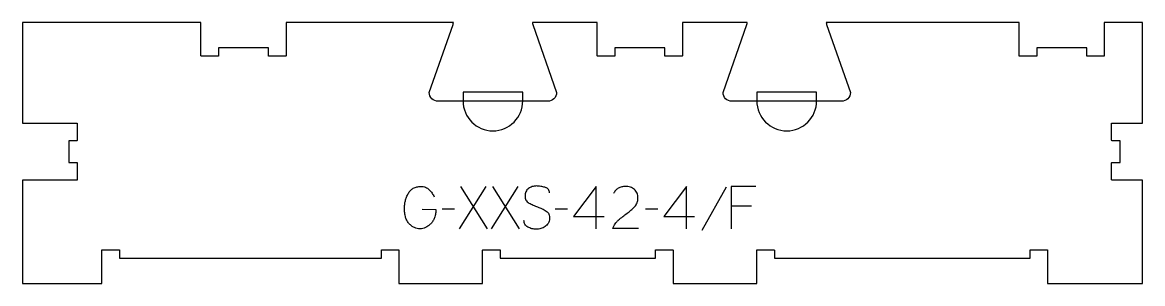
# Model space of a CAD drawing. Extents: x 0 to 796, y 0 to 186.
import ezdxf

# ---------------------------------------------------------------- set-up
doc = ezdxf.new("R2010")
doc.units = 0
for name, color, linetype in [('1_ANYTOOL_1MMDEEP_LABELS_S', 2, 'CONTINUOUS'), ('4_ANYTOOL_CUTTHROUGH_OUTSI', 5, 'CONTINUOUS'), ('5_ANYTOOL_HALF_MILL_9MM_IN', 3, 'CONTINUOUS')]:
    doc.layers.add(name, color=color, linetype=linetype)

msp = doc.modelspace()

# ---------------------------------------------------------------- linework, layer by layer
at = {"layer": '1_ANYTOOL_1MMDEEP_LABELS_S'}
for p, q in [((329.497119, 68.970751), (310.597119, 38.970751)), ((330.739976, 38.970751), (311.797119, 68.970751)), ((352.211404, 68.970751), (333.311404, 38.970751)), ((353.454261, 38.970751), (334.511404, 68.970751)), ((500.32569, 68.499323), (483.139976, 37.727894)), ((307.168547, 52.856466), (298.382833, 52.770751)), ((387.654261, 52.856466), (378.868547, 52.770751)), ((451.854261, 52.856466), (443.068547, 52.770751)), ((518.411404, 54.999323), (503.92569, 54.999323)), ((391.939976, 47.627894), (413.711404, 47.627894)), ((456.139976, 47.627894), (477.911404, 47.627894))]:
    msp.add_line(p, q, dxfattribs=at)
for points in [[(284.282833, 52.770751), (294.054261, 52.727894, -0.031732), (293.786151, 49.720492, -0.048764), (293.041761, 46.802894, -0.050291), (291.932049, 44.492386, -0.060119), (290.347119, 42.485037, -0.036578), (288.615099, 40.998621, -0.050793), (286.656047, 39.838609, -0.051881), (284.70303, 39.170864, -0.053919), (282.654261, 38.927894, -0.055881), (280.619114, 39.134838, -0.055271), (278.679261, 39.785037, -0.05403), (276.753285, 40.944231, -0.038531), (275.068547, 42.44218, -0.067281), (273.520834, 44.553194, -0.049165), (272.497119, 46.974323, -0.047412), (271.824192, 50.178242, -0.028075), (271.639976, 53.456466, -0.03109), (271.807502, 56.148045, -0.031496), (272.309619, 58.797537, -0.031425), (273.160491, 61.425782, -0.02824), (274.318547, 63.935037, -0.064555), (275.847351, 66.086562, -0.078906), (277.91319, 67.711823, -0.076878), (280.536791, 68.686373, -0.050594), (283.339976, 68.970751, -0.039946), (284.999537, 68.837955, -0.052714), (286.602476, 68.402894, -0.053511), (287.985673, 67.68756, -0.05153), (289.189976, 66.699323, -0.040443), (291.2302, 64.276181, -0.04035), (292.854261, 61.556466)], [(374.839976, 64.385037, 0.071867), (374.646862, 65.721644, 0.100684), (374.020333, 66.902894, 0.047558), (373.545779, 67.379345, 0.038563), (372.995779, 67.768073, 0.037928), (372.298591, 68.115541, 0.026634), (371.561404, 68.370751, 0.028461), (368.538071, 69.056734, 0.041577), (365.454261, 69.313609, 0.036938), (363.951901, 69.202469, 0.041531), (362.486404, 68.858251, 0.041583), (361.109027, 68.281043, 0.038125), (359.839976, 67.49218, 0.057611), (358.769823, 66.500276, 0.065808), (357.97569, 65.27968, 0.06469), (357.498194, 63.820125, 0.046778), (357.354261, 62.285037, 0.052235), (357.516617, 60.735195, 0.075448), (358.061404, 59.285037, 0.076671), (358.977496, 58.111985, 0.061023), (360.182833, 57.227894, 0.021951), (363.211687, 55.700549, 0.018213), (366.354261, 54.420751, -0.02405), (369.455746, 53.115289, -0.02981), (372.397119, 51.485037, -0.068439), (373.53842, 50.519107, -0.079282), (374.347119, 49.26718, -0.076308), (374.772118, 47.688498, -0.047772), (374.797119, 46.04218, -0.046243), (374.503884, 44.361221, -0.06359), (373.854261, 42.790394, -0.064671), (372.881438, 41.506205, -0.057073), (371.62569, 40.49218, -0.067522), (368.657382, 39.12927, -0.070793), (365.432833, 38.627894, -0.064027), (362.293818, 38.990409, -0.070447), (359.368547, 40.170751, -0.054374), (358.21013, 41.020384, -0.074742), (357.311404, 42.131466, -0.075199), (356.788397, 43.437844, -0.057737), (356.62569, 44.84218)], [(438.139976, 39.013609), (419.839976, 39.056466, -0.034491), (420.502754, 40.803798, -0.037732), (421.409619, 42.436823, -0.037744), (422.548913, 43.911459, -0.03482), (423.889976, 45.206466, -0.00859), (426.8492, 47.605049, -0.008791), (429.889976, 49.899323, 0.020588), (432.709264, 52.132765, 0.025206), (435.311404, 54.613609, 0.046908), (436.331999, 55.914851, 0.051091), (437.079261, 57.388609, 0.050722), (437.527994, 59.036783, 0.041139), (437.668547, 60.74218, 0.039396), (437.525902, 62.549766, 0.058519), (437.036404, 64.288609, 0.060358), (436.245847, 65.695725, 0.061397), (435.139976, 66.870751, 0.048006), (433.784019, 67.792711, 0.045901), (432.279261, 68.445751, 0.045216), (430.5392, 68.848311, 0.034258), (428.754261, 68.970751, 0.055622), (426.119691, 68.676764, 0.079896), (423.67569, 67.695751, 0.080617), (421.706303, 66.030051, 0.060287), (420.268547, 63.870751)]]:
    msp.add_lwpolyline(points, format="xyb", dxfattribs=at)
for points in [[(407.92569, 38.970751), (407.968547, 69.013609), (391.939976, 47.627894)], [(472.12569, 38.970751), (472.168547, 69.013609), (456.139976, 47.627894)], [(521.582833, 68.970751), (503.92569, 68.970751), (503.92569, 38.970751)]]:
    msp.add_lwpolyline(points, dxfattribs=at)
at = {"layer": '4_ANYTOOL_CUTTHROUGH_OUTSI'}
msp.add_lwpolyline([(289.302331, 135.832588), (306.201444, 184.116195, 0.0608), (306.432775, 185.5), (187.469877, 185.500001), (187.469877, 161.750002, -0.414214), (187.219877, 161.500002), (175.219877, 161.500002, -0.414214), (174.969877, 161.750002), (174.969877, 167.500002), (139.469877, 167.500002), (139.469877, 161.750002, -0.414214), (139.219877, 161.500002), (127.219877, 161.500002, -0.414214), (126.969877, 161.750002), (126.969877, 185.5), (0.001459, 185.5), (0.001459, 114.00002), (38.757724, 114.00002, -0.414366), (39.007724, 113.749889), (39.001459, 101.74987, -0.414061), (38.751459, 101.5), (33.007724, 101.5), (33.007724, 86), (38.751459, 86, -0.414061), (39.001459, 85.750131), (39.007724, 73.750111, -0.414366), (38.757724, 73.49998), (0.001454, 73.49998), (0, 0), (56.499986, 0), (56.499986, 23.75, -0.414214), (56.749986, 24), (68.749986, 24, -0.414214), (68.999986, 23.75), (68.999986, 18), (255.228018, 18), (255.228018, 23.75, -0.414214), (255.478018, 24), (267.478018, 24, -0.414214), (267.728018, 23.75), (267.728018, 0), (327.228018, 0), (327.228018, 23.75, -0.414214), (327.478018, 24), (339.478018, 24, -0.414214), (339.728018, 23.75), (339.728018, 18), (450.134018, 18), (450.134018, 23.75, -0.414214), (450.384018, 24), (462.384018, 24, -0.414214), (462.634018, 23.75), (462.634018, 0), (522.134018, 0), (522.134018, 23.75, -0.414214), (522.384018, 24), (534.384018, 24, -0.414214), (534.634018, 23.75), (534.634018, 18), (716.463624, 18), (716.463624, 23.75, -0.414214), (716.713624, 24), (728.713624, 24, -0.414214), (728.963624, 23.75), (728.963624, 0), (796.471624, 0), (796.471624, 73.50045), (774.675285, 73.49998, -0.414373), (774.42528, 73.750111), (774.431545, 85.750131, -0.414061), (774.681545, 86), (780.42528, 86), (780.42528, 101.5), (774.681545, 101.5, -0.414061), (774.431545, 101.74987), (774.42528, 113.749889, -0.41436), (774.675274, 114.00002), (796.471624, 114.000489), (796.471624, 185.5), (769.241296, 185.499999), (769.241296, 161.749998, -0.414214), (768.991296, 161.499998), (756.991296, 161.499998, -0.414214), (756.741296, 161.749998), (756.741296, 167.499998), (721.241296, 167.499998), (721.241296, 161.749998, -0.414214), (720.991296, 161.499998), (708.991296, 161.499998, -0.414214), (708.741296, 161.749998), (708.741296, 185.499999), (571.549817, 185.5, 0.06141), (571.784727, 184.10513), (588.68026, 135.832588, -0.084368), (588.694296, 135.75, -0.414214), (582.444296, 129.5), (504.444296, 129.5, -0.414214), (498.194296, 135.75, -0.084368), (498.208331, 135.832588), (515.107444, 184.116195, 0.0608), (515.338775, 185.5), (469.241296, 185.500001), (469.241296, 161.750002, -0.414214), (468.991296, 161.500002), (456.991296, 161.500002, -0.414214), (456.741296, 161.750002), (456.741296, 167.500002), (421.241296, 167.500002), (421.241296, 161.750002, -0.414214), (420.991296, 161.500002), (408.991296, 161.500002, -0.414214), (408.741296, 161.750002), (408.741296, 185.5), (362.643817, 185.5, 0.06141), (362.878727, 184.10513), (379.77426, 135.832588, -0.084368), (379.788296, 135.75, -0.414214), (373.538296, 129.5), (295.538296, 129.5, -0.414214), (289.288296, 135.75, -0.084368)], format="xyb", close=True, dxfattribs=at)
at = {"layer": '5_ANYTOOL_HALF_MILL_9MM_IN'}
for points in [[(313.288298, 130), (313.288298, 129.75, 1), (355.788298, 129.75), (355.788298, 136), (313.288298, 136)], [(522.194298, 130), (522.194298, 129.75, 1), (564.694298, 129.75), (564.694298, 136), (522.194298, 136)]]:
    msp.add_lwpolyline(points, format="xyb", close=True, dxfattribs=at)

doc.saveas('drawing.dxf')
